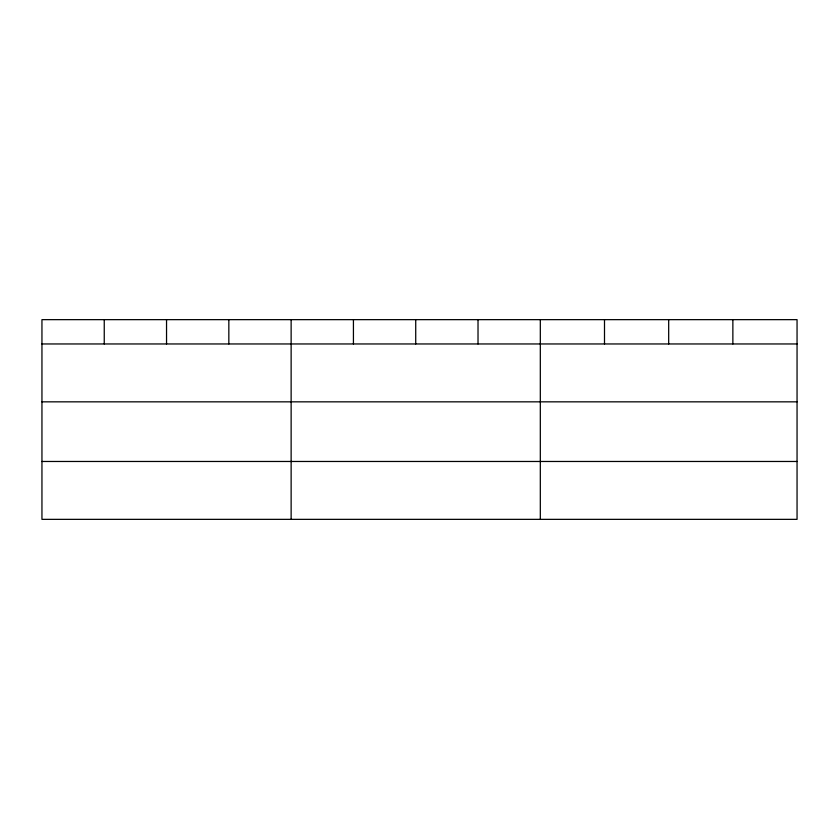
<?xml version="1.0" encoding="UTF-8"?>
<svg xmlns="http://www.w3.org/2000/svg" width="839" height="839" viewBox="0 0 839 839"><rect width="100%" height="100%" fill="white"/><g stroke="black" fill="none" stroke-linecap="round" stroke-linejoin="round"><path stroke-width="1.26" d="M797.05 401.839L797.05 319.649L41.95 319.649L41.95 519.351L797.05 519.351L797.05 401.839L41.95 401.839M41.95 343.959L797.05 343.959M41.95 461.471L797.05 461.471M732.866 319.649L732.866 343.959M668.683 319.649L668.683 343.959M604.5 319.649L604.5 343.959M540.316 319.649L540.316 519.351M478.02 319.649L478.02 343.959M415.724 319.649L415.724 343.959M353.429 319.649L353.429 343.959M291.133 319.649L291.133 519.351M228.837 319.649L228.837 343.959M166.542 319.649L166.542 343.959M104.246 319.649L104.246 343.959"/></g></svg>
